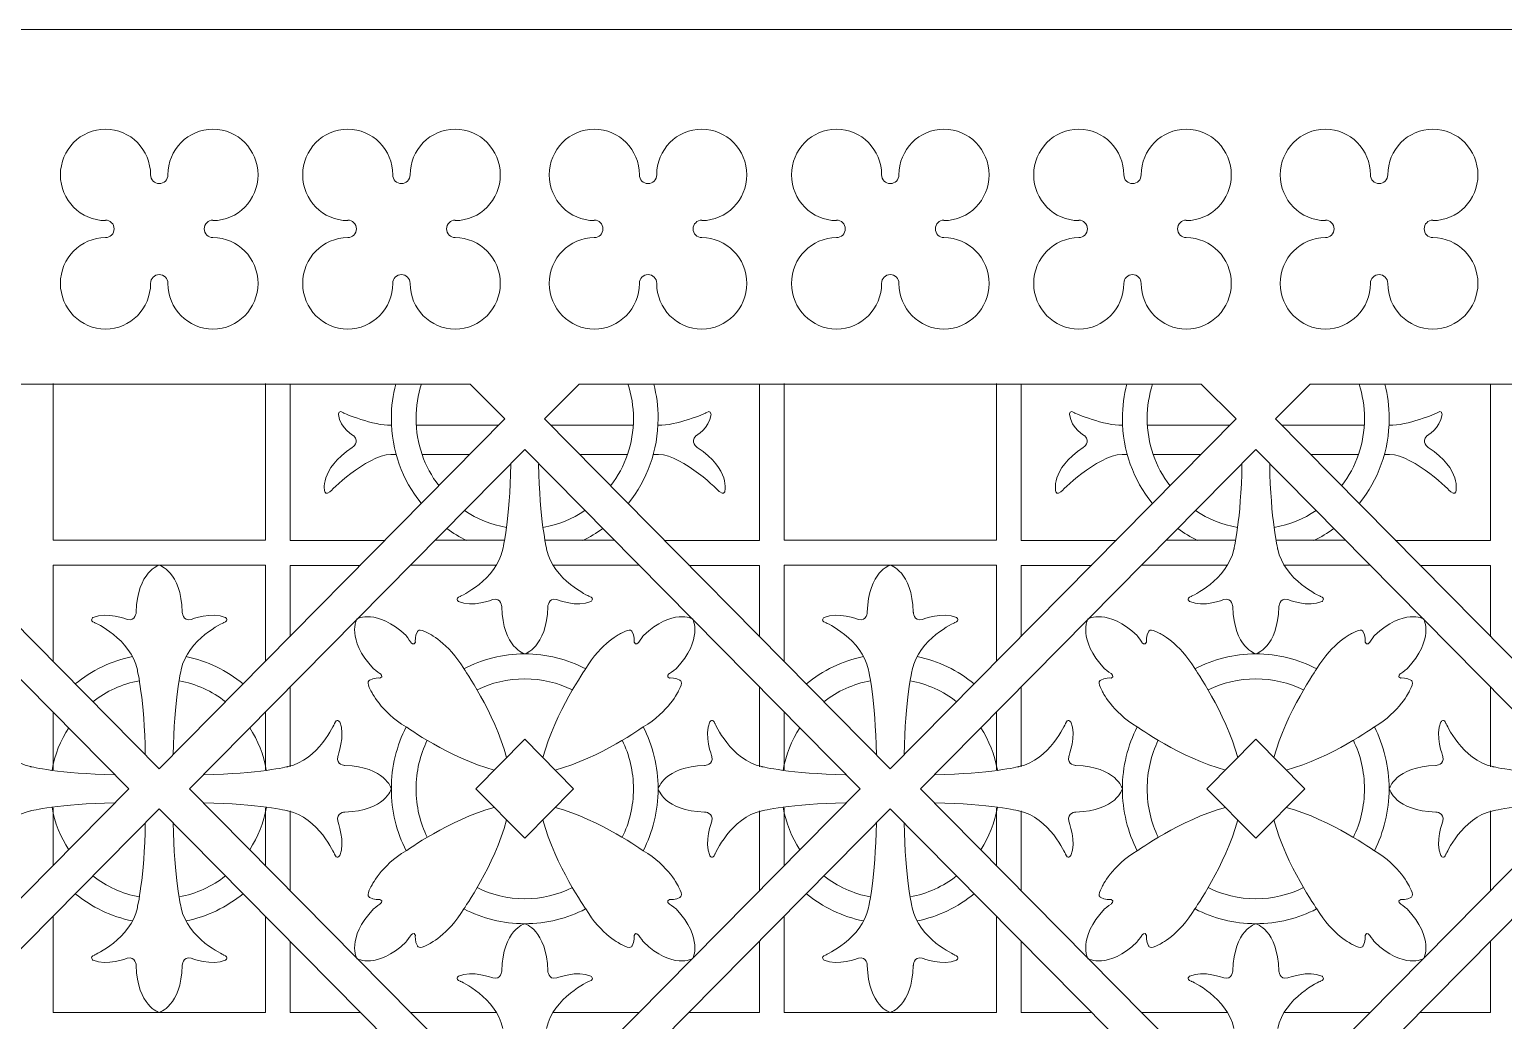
# Model space of a CAD drawing. Header units: millimetres. Extents: x 0 to 23312, y -3206 to 11448.
# Drawn here: x 11940 to 12237.1, y 5529.4 to 5729.1 of the extents above; entities that cross this region are included whole.
import ezdxf

# ---------------------------------------------------------------- set-up
doc = ezdxf.new("R2010")
doc.units = ezdxf.units.MM
doc.header["$LTSCALE"] = 10
doc.layers.add('40 - Detail Outline', color=142, linetype='Continuous')

# ---------------------------------------------------------------- blocks, each defined once
blk = doc.blocks.new('A$C25525EC8')
at = {"color": 251, "lineweight": 9}
for p, q in [((380.85, 203.11), (394.83, 203.11)), ((416.91, 203.11), (402.94, 203.11)), ((528.18, 203.11), (542.16, 203.11)), ((564.25, 203.11), (550.27, 203.11)), ((303.82, 178.67), (303.82, 198.07)), ((303.82, 198.07), (325.22, 198.07)), ((346.62, 198.07), (325.22, 198.07)), ((346.62, 178.67), (346.62, 198.07)), ((351.6, 183.62), (351.6, 197.99)), ((351.6, 197.99), (365.8, 197.99)), ((375.85, 198.05), (393.15, 198.05)), ((421.92, 198.05), (404.62, 198.05)), ((446.17, 197.99), (431.97, 197.99)), ((446.17, 183.62), (446.17, 197.99)), ((451.15, 178.67), (451.15, 198.07)), ((451.15, 198.07), (472.55, 198.07)), ((493.95, 198.07), (472.55, 198.07)), ((493.95, 178.67), (493.95, 198.07)), ((498.93, 183.62), (498.93, 197.99)), ((498.93, 197.99), (513.14, 197.99)), ((523.18, 198.05), (540.48, 198.05)), ((569.25, 198.05), (551.95, 198.05)), ((593.5, 197.99), (579.3, 197.99)), ((593.5, 183.62), (593.5, 197.99)), ((351.6, 157.41), (351.6, 173.47)), ((446.17, 157.41), (446.17, 173.47)), ((498.93, 157.41), (498.93, 173.47)), ((593.5, 157.41), (593.5, 173.47)), ((303.82, 156.78), (303.82, 168.43)), ((346.62, 156.78), (346.62, 168.43)), ((451.15, 156.78), (451.15, 168.43)), ((493.95, 156.78), (493.95, 168.43)), ((389.03, 152.98), (398.88, 162.96)), ((408.74, 152.98), (398.88, 162.96)), ((536.36, 152.98), (546.21, 162.96)), ((556.07, 152.98), (546.21, 162.96)), ((325.22, 157.01), (325.22, 157.01)), ((325.22, 157.01), (325.22, 157.01)), ((472.55, 157.01), (472.55, 157.01)), ((472.55, 157.01), (472.55, 157.01)), ((398.88, 143.02), (389.03, 152.98)), ((398.88, 143.02), (408.74, 152.98)), ((546.21, 143.02), (536.36, 152.98)), ((546.21, 143.02), (556.07, 152.98)), ((303.82, 137.5), (303.82, 149.15)), ((325.22, 148.96), (325.22, 148.96)), ((325.22, 148.96), (325.22, 148.96)), ((346.62, 137.5), (346.62, 149.15)), ((451.15, 137.5), (451.15, 149.15)), ((472.55, 148.96), (472.55, 148.96)), ((472.55, 148.96), (472.55, 148.96)), ((493.95, 137.5), (493.95, 149.15)), ((351.6, 132.46), (351.6, 148.52)), ((446.17, 132.46), (446.17, 148.52)), ((498.93, 132.46), (498.93, 148.52)), ((593.5, 132.46), (593.5, 148.52)), ((303.82, 127.31), (303.82, 107.91)), ((346.62, 127.31), (346.62, 107.91)), ((451.15, 127.31), (451.15, 107.91)), ((493.95, 127.31), (493.95, 107.91)), ((351.6, 122.27), (351.6, 107.91)), ((446.17, 122.27), (446.17, 107.91)), ((498.93, 122.27), (498.93, 107.91)), ((593.5, 122.27), (593.5, 107.91)), ((303.82, 107.91), (325.22, 107.91)), ((346.62, 107.91), (325.22, 107.91)), ((351.6, 107.91), (365.8, 107.91)), ((375.85, 107.93), (393.15, 107.93)), ((421.92, 107.93), (404.62, 107.93)), ((446.17, 107.91), (431.97, 107.91)), ((451.15, 107.91), (472.55, 107.91)), ((493.95, 107.91), (472.55, 107.91)), ((498.93, 107.91), (513.14, 107.91)), ((523.18, 107.93), (540.48, 107.93)), ((569.25, 107.93), (551.95, 107.93)), ((593.5, 107.91), (579.3, 107.91))]:
    blk.add_line(p, q, dxfattribs=at)
at = {"color": 7, "lineweight": 9}
blk.add_lwpolyline([(0, 0), (0, 306), (945, 306), (945, 0), (0, 0)], dxfattribs=at)
at = {"color": 251, "lineweight": 9}
for points in [[(255.54, 227.51), (262.55, 234.55), (325.22, 234.55)], [(303.82, 234.63), (303.82, 203.11), (325.22, 203.11)], [(346.62, 234.63), (346.62, 203.11), (325.22, 203.11)], [(394.9, 227.51), (387.9, 234.55), (325.22, 234.55)], [(370.78, 203.02), (351.6, 203.02), (351.6, 234.55)], [(402.87, 227.51), (409.87, 234.55), (472.55, 234.55)], [(426.99, 203.02), (446.17, 203.02), (446.17, 234.55)], [(451.15, 234.63), (451.15, 203.11), (472.55, 203.11)], [(493.95, 234.63), (493.95, 203.11), (472.55, 203.11)], [(542.23, 227.51), (535.23, 234.55), (472.55, 234.55)], [(518.11, 203.02), (498.93, 203.02), (498.93, 234.55)], [(550.19, 227.51), (557.2, 234.55), (619.88, 234.55)], [(574.32, 203.02), (593.5, 203.02), (593.5, 234.55)], [(325.22, 157.01), (255.54, 227.51)], [(325.22, 157.01), (394.9, 227.51)], [(377.03, 226.29), (393.56, 226.29)], [(472.55, 157.01), (402.87, 227.51)], [(420.74, 226.29), (404.21, 226.29)], [(472.55, 157.01), (542.23, 227.51)], [(524.36, 226.29), (540.89, 226.29)], [(619.88, 157.01), (550.19, 227.51)], [(568.08, 226.29), (551.54, 226.29)], [(251.55, 84.63), (319.13, 152.98), (251.55, 221.34)], [(398.88, 84.63), (331.31, 152.98), (398.88, 221.34)], [(378.18, 220.38), (387.7, 220.38)], [(398.88, 84.63), (466.46, 152.98), (398.88, 221.34)], [(419.59, 220.38), (410.06, 220.38)], [(546.21, 84.63), (478.64, 152.98), (546.21, 221.34)], [(525.52, 220.38), (535.03, 220.38)], [(546.21, 84.63), (613.79, 152.98), (546.21, 221.34)], [(566.92, 220.38), (557.4, 220.38)], [(255.54, 78.47), (325.22, 148.96)], [(394.9, 78.47), (325.22, 148.96)], [(402.87, 78.47), (472.55, 148.96)], [(542.23, 78.47), (472.55, 148.96)], [(550.19, 78.47), (619.88, 148.96)]]:
    blk.add_lwpolyline(points, dxfattribs=at)
for points, knots in [([(325.22, 274.93), (324.26, 274.93), (323.48, 275.72), (323.48, 276.7), (323.48, 281.78), (319.41, 285.91), (314.4, 285.91), (309.37, 285.91), (305.31, 281.78), (305.31, 276.7), (305.31, 271.62), (309.37, 267.49), (314.4, 267.49), (314.4, 267.49), (314.4, 267.58), (314.4, 267.58), (315.35, 267.58), (316.14, 266.79), (316.14, 265.82), (316.14, 264.84), (315.35, 264.05), (314.4, 264.05), (309.37, 264.05), (305.31, 259.93), (305.31, 254.83), (305.31, 249.75), (309.37, 245.63), (314.4, 245.63), (319.41, 245.63), (323.48, 249.75), (323.48, 254.83), (323.48, 255.81), (324.26, 256.6), (325.22, 256.6)], [0, 0, 0, 0, 1, 1, 1, 2, 2, 2, 3, 3, 3, 4, 4, 4, 5, 5, 5, 6, 6, 6, 7, 7, 7, 8, 8, 8, 9, 9, 9, 10, 10, 10, 11, 11, 11, 11]), ([(325.22, 274.93), (326.19, 274.93), (326.97, 275.72), (326.97, 276.7), (326.97, 281.78), (331.03, 285.91), (336.05, 285.91), (341.06, 285.91), (345.13, 281.78), (345.13, 276.7), (345.13, 271.62), (341.06, 267.49), (336.05, 267.49), (336.05, 267.49), (336.05, 267.58), (336.05, 267.58), (335.08, 267.58), (334.3, 266.79), (334.3, 265.82), (334.3, 264.84), (335.08, 264.05), (336.05, 264.05), (341.06, 264.05), (345.13, 259.93), (345.13, 254.83), (345.13, 249.75), (341.06, 245.63), (336.05, 245.63), (331.03, 245.63), (326.97, 249.75), (326.97, 254.83), (326.97, 255.81), (326.19, 256.6), (325.22, 256.6)], [0, 0, 0, 0, 1, 1, 1, 2, 2, 2, 3, 3, 3, 4, 4, 4, 5, 5, 5, 6, 6, 6, 7, 7, 7, 8, 8, 8, 9, 9, 9, 10, 10, 10, 11, 11, 11, 11]), ([(384.87, 264.05), (389.88, 264.05), (393.95, 259.93), (393.95, 254.83), (393.95, 249.75), (389.88, 245.63), (384.87, 245.63), (379.85, 245.63), (375.78, 249.75), (375.78, 254.83), (375.78, 255.81), (375, 256.6), (374.04, 256.6), (373.07, 256.6), (372.29, 255.81), (372.29, 254.83), (372.29, 249.75), (368.22, 245.63), (363.21, 245.63), (358.2, 245.63), (354.13, 249.75), (354.13, 254.83), (354.13, 259.93), (358.2, 264.05), (363.21, 264.05), (364.18, 264.05), (364.95, 264.84), (364.95, 265.82), (364.95, 266.79), (364.18, 267.58), (363.21, 267.58), (363.21, 267.58), (363.21, 267.49), (363.21, 267.49), (358.2, 267.49), (354.13, 271.62), (354.13, 276.7), (354.13, 281.78), (358.2, 285.91), (363.21, 285.91), (368.22, 285.91), (372.29, 281.78), (372.29, 276.7), (372.29, 275.72), (373.07, 274.93), (374.04, 274.93), (375, 274.93), (375.78, 275.72), (375.78, 276.7), (375.78, 281.78), (379.85, 285.91), (384.87, 285.91), (389.88, 285.91), (393.95, 281.78), (393.95, 276.7), (393.95, 271.62), (389.88, 267.49), (384.87, 267.49), (384.87, 267.49), (384.87, 267.58), (384.87, 267.58), (383.91, 267.58), (383.12, 266.79), (383.12, 265.82), (383.12, 264.84), (383.91, 264.05), (384.87, 264.05)], [0, 0, 0, 0, 1, 1, 1, 2, 2, 2, 3, 3, 3, 4, 4, 4, 5, 5, 5, 6, 6, 6, 7, 7, 7, 8, 8, 8, 9, 9, 9, 10, 10, 10, 11, 11, 11, 12, 12, 12, 13, 13, 13, 14, 14, 14, 15, 15, 15, 16, 16, 16, 17, 17, 17, 18, 18, 18, 19, 19, 19, 20, 20, 20, 21, 21, 21, 22, 22, 22, 22]), ([(412.9, 264.05), (407.89, 264.05), (403.82, 259.93), (403.82, 254.83), (403.82, 249.75), (407.89, 245.63), (412.9, 245.63), (417.92, 245.63), (421.99, 249.75), (421.99, 254.83), (421.99, 255.81), (422.77, 256.6), (423.74, 256.6), (424.7, 256.6), (425.48, 255.81), (425.48, 254.83), (425.48, 249.75), (429.54, 245.63), (434.56, 245.63), (439.57, 245.63), (443.64, 249.75), (443.64, 254.83), (443.64, 259.93), (439.57, 264.05), (434.56, 264.05), (433.6, 264.05), (432.82, 264.84), (432.82, 265.82), (432.82, 266.79), (433.6, 267.58), (434.56, 267.58), (434.56, 267.58), (434.56, 267.49), (434.56, 267.49), (439.57, 267.49), (443.64, 271.62), (443.64, 276.7), (443.64, 281.78), (439.57, 285.91), (434.56, 285.91), (429.54, 285.91), (425.48, 281.78), (425.48, 276.7), (425.48, 275.72), (424.7, 274.93), (423.74, 274.93), (422.77, 274.93), (421.99, 275.72), (421.99, 276.7), (421.99, 281.78), (417.92, 285.91), (412.9, 285.91), (407.89, 285.91), (403.82, 281.78), (403.82, 276.7), (403.82, 271.62), (407.89, 267.49), (412.9, 267.49), (412.9, 267.49), (412.9, 267.58), (412.9, 267.58), (413.87, 267.58), (414.65, 266.79), (414.65, 265.82), (414.65, 264.84), (413.87, 264.05), (412.9, 264.05)], [0, 0, 0, 0, 1, 1, 1, 2, 2, 2, 3, 3, 3, 4, 4, 4, 5, 5, 5, 6, 6, 6, 7, 7, 7, 8, 8, 8, 9, 9, 9, 10, 10, 10, 11, 11, 11, 12, 12, 12, 13, 13, 13, 14, 14, 14, 15, 15, 15, 16, 16, 16, 17, 17, 17, 18, 18, 18, 19, 19, 19, 20, 20, 20, 21, 21, 21, 22, 22, 22, 22]), ([(472.55, 274.93), (471.58, 274.93), (470.8, 275.72), (470.8, 276.7), (470.8, 281.78), (466.74, 285.91), (461.72, 285.91), (456.7, 285.91), (452.64, 281.78), (452.64, 276.7), (452.64, 271.62), (456.7, 267.49), (461.72, 267.49), (461.72, 267.49), (461.72, 267.58), (461.72, 267.58), (462.69, 267.58), (463.47, 266.79), (463.47, 265.82), (463.47, 264.84), (462.69, 264.05), (461.72, 264.05), (456.7, 264.05), (452.64, 259.93), (452.64, 254.83), (452.64, 249.75), (456.7, 245.63), (461.72, 245.63), (466.74, 245.63), (470.8, 249.75), (470.8, 254.83), (470.8, 255.81), (471.58, 256.6), (472.55, 256.6)], [0, 0, 0, 0, 1, 1, 1, 2, 2, 2, 3, 3, 3, 4, 4, 4, 5, 5, 5, 6, 6, 6, 7, 7, 7, 8, 8, 8, 9, 9, 9, 10, 10, 10, 11, 11, 11, 11]), ([(472.55, 274.93), (473.52, 274.93), (474.29, 275.72), (474.29, 276.7), (474.29, 281.78), (478.36, 285.91), (483.37, 285.91), (488.39, 285.91), (492.46, 281.78), (492.46, 276.7), (492.46, 271.62), (488.39, 267.49), (483.37, 267.49), (483.37, 267.49), (483.37, 267.58), (483.37, 267.58), (482.41, 267.58), (481.63, 266.79), (481.63, 265.82), (481.63, 264.84), (482.41, 264.05), (483.37, 264.05), (488.39, 264.05), (492.46, 259.93), (492.46, 254.83), (492.46, 249.75), (488.39, 245.63), (483.37, 245.63), (478.36, 245.63), (474.29, 249.75), (474.29, 254.83), (474.29, 255.81), (473.52, 256.6), (472.55, 256.6)], [0, 0, 0, 0, 1, 1, 1, 2, 2, 2, 3, 3, 3, 4, 4, 4, 5, 5, 5, 6, 6, 6, 7, 7, 7, 8, 8, 8, 9, 9, 9, 10, 10, 10, 11, 11, 11, 11]), ([(532.2, 264.05), (537.21, 264.05), (541.28, 259.93), (541.28, 254.83), (541.28, 249.75), (537.21, 245.63), (532.2, 245.63), (527.19, 245.63), (523.11, 249.75), (523.11, 254.83), (523.11, 255.81), (522.33, 256.6), (521.37, 256.6), (520.4, 256.6), (519.62, 255.81), (519.62, 254.83), (519.62, 249.75), (515.56, 245.63), (510.54, 245.63), (505.52, 245.63), (501.46, 249.75), (501.46, 254.83), (501.46, 259.93), (505.52, 264.05), (510.54, 264.05), (511.5, 264.05), (512.28, 264.84), (512.28, 265.82), (512.28, 266.79), (511.5, 267.58), (510.54, 267.58), (510.54, 267.58), (510.54, 267.49), (510.54, 267.49), (505.52, 267.49), (501.46, 271.62), (501.46, 276.7), (501.46, 281.78), (505.52, 285.91), (510.54, 285.91), (515.56, 285.91), (519.62, 281.78), (519.62, 276.7), (519.62, 275.72), (520.4, 274.93), (521.37, 274.93), (522.33, 274.93), (523.11, 275.72), (523.11, 276.7), (523.11, 281.78), (527.19, 285.91), (532.2, 285.91), (537.21, 285.91), (541.28, 281.78), (541.28, 276.7), (541.28, 271.62), (537.21, 267.49), (532.2, 267.49), (532.2, 267.49), (532.2, 267.58), (532.2, 267.58), (531.23, 267.58), (530.45, 266.79), (530.45, 265.82), (530.45, 264.84), (531.23, 264.05), (532.2, 264.05)], [0, 0, 0, 0, 1, 1, 1, 2, 2, 2, 3, 3, 3, 4, 4, 4, 5, 5, 5, 6, 6, 6, 7, 7, 7, 8, 8, 8, 9, 9, 9, 10, 10, 10, 11, 11, 11, 12, 12, 12, 13, 13, 13, 14, 14, 14, 15, 15, 15, 16, 16, 16, 17, 17, 17, 18, 18, 18, 19, 19, 19, 20, 20, 20, 21, 21, 21, 22, 22, 22, 22]), ([(560.24, 264.05), (555.21, 264.05), (551.15, 259.93), (551.15, 254.83), (551.15, 249.75), (555.21, 245.63), (560.24, 245.63), (565.25, 245.63), (569.32, 249.75), (569.32, 254.83), (569.32, 255.81), (570.1, 256.6), (571.06, 256.6), (572.03, 256.6), (572.81, 255.81), (572.81, 254.83), (572.81, 249.75), (576.87, 245.63), (581.89, 245.63), (586.9, 245.63), (590.97, 249.75), (590.97, 254.83), (590.97, 259.93), (586.9, 264.05), (581.89, 264.05), (580.92, 264.05), (580.14, 264.84), (580.14, 265.82), (580.14, 266.79), (580.92, 267.58), (581.89, 267.58), (581.89, 267.58), (581.89, 267.49), (581.89, 267.49), (586.9, 267.49), (590.97, 271.62), (590.97, 276.7), (590.97, 281.78), (586.9, 285.91), (581.89, 285.91), (576.87, 285.91), (572.81, 281.78), (572.81, 276.7), (572.81, 275.72), (572.03, 274.93), (571.06, 274.93), (570.1, 274.93), (569.32, 275.72), (569.32, 276.7), (569.32, 281.78), (565.25, 285.91), (560.24, 285.91), (555.21, 285.91), (551.15, 281.78), (551.15, 276.7), (551.15, 271.62), (555.21, 267.49), (560.24, 267.49), (560.24, 267.49), (560.24, 267.58), (560.24, 267.58), (561.2, 267.58), (561.98, 266.79), (561.98, 265.82), (561.98, 264.84), (561.2, 264.05), (560.24, 264.05)], [0, 0, 0, 0, 1, 1, 1, 2, 2, 2, 3, 3, 3, 4, 4, 4, 5, 5, 5, 6, 6, 6, 7, 7, 7, 8, 8, 8, 9, 9, 9, 10, 10, 10, 11, 11, 11, 12, 12, 12, 13, 13, 13, 14, 14, 14, 15, 15, 15, 16, 16, 16, 17, 17, 17, 18, 18, 18, 19, 19, 19, 20, 20, 20, 21, 21, 21, 22, 22, 22, 22]), ([(372.89, 234.55), (372.32, 232.34), (372, 230.01), (372, 227.62), (372, 221.14), (374.25, 215.19), (377.99, 210.52)], [0, 0, 0, 0, 1, 1, 1, 2, 2, 2, 2]), ([(378.09, 234.59), (377.38, 232.4), (376.98, 230.06), (376.98, 227.62), (376.98, 227.62), (376.98, 227.62), (376.98, 227.62), (376.98, 222.53), (378.69, 217.85), (381.54, 214.1)], [0, 0, 0, 0, 1, 1, 1, 2, 2, 2, 3, 3, 3, 3]), ([(419.68, 234.59), (420.4, 232.4), (420.79, 230.06), (420.79, 227.62), (420.79, 227.62), (420.79, 227.62), (420.79, 227.62), (420.79, 222.53), (419.09, 217.85), (416.23, 214.1)], [0, 0, 0, 0, 1, 1, 1, 2, 2, 2, 3, 3, 3, 3]), ([(424.88, 234.55), (425.46, 232.34), (425.76, 230.01), (425.76, 227.62), (425.76, 221.14), (423.52, 215.19), (419.78, 210.52)], [0, 0, 0, 0, 1, 1, 1, 2, 2, 2, 2]), ([(520.21, 234.55), (519.65, 232.34), (519.33, 230.01), (519.33, 227.62), (519.33, 221.14), (521.58, 215.19), (525.32, 210.52)], [0, 0, 0, 0, 1, 1, 1, 2, 2, 2, 2]), ([(525.42, 234.59), (524.7, 232.4), (524.32, 230.06), (524.32, 227.62), (524.32, 227.62), (524.32, 227.62), (524.32, 227.62), (524.32, 222.53), (526.01, 217.85), (528.87, 214.1)], [0, 0, 0, 0, 1, 1, 1, 2, 2, 2, 3, 3, 3, 3]), ([(567.01, 234.59), (567.73, 232.4), (568.11, 230.06), (568.11, 227.62), (568.11, 227.62), (568.11, 227.62), (568.11, 227.62), (568.11, 222.53), (566.42, 217.85), (563.56, 214.1)], [0, 0, 0, 0, 1, 1, 1, 2, 2, 2, 3, 3, 3, 3]), ([(572.21, 234.55), (572.79, 232.34), (573.09, 230.01), (573.09, 227.62), (573.09, 221.14), (570.85, 215.19), (567.11, 210.52)], [0, 0, 0, 0, 1, 1, 1, 2, 2, 2, 2]), ([(371.92, 226.29), (368.53, 226.05), (362.37, 228.72), (362.37, 228.72), (361.42, 229.5), (361.34, 228.42), (361.34, 228.42), (361.7, 225.48), (364.42, 224.11), (364.42, 224.11), (365.67, 222.83), (364.13, 221.79), (364.13, 221.79), (357.31, 217.28), (358.58, 212.83), (358.58, 212.83), (358.58, 212.83), (358.85, 212.2), (359.59, 212.81), (359.59, 212.81), (366.81, 220.17), (371.92, 220.38), (371.92, 220.38), (372.98, 220.38), (372.98, 220.38)], [0, 0, 0, 0, 1, 1, 1, 2, 2, 2, 3, 3, 3, 4, 4, 4, 5, 5, 5, 6, 6, 6, 7, 7, 7, 8, 8, 8, 8]), ([(425.85, 226.29), (429.24, 226.05), (435.4, 228.72), (435.4, 228.72), (436.34, 229.5), (436.43, 228.42), (436.43, 228.42), (436.07, 225.48), (433.35, 224.11), (433.35, 224.11), (432.1, 222.83), (433.65, 221.79), (433.65, 221.79), (440.47, 217.28), (439.19, 212.83), (439.19, 212.83), (439.19, 212.83), (438.92, 212.2), (438.18, 212.81), (438.18, 212.81), (430.96, 220.17), (425.85, 220.38), (425.85, 220.38), (424.79, 220.38), (424.79, 220.38)], [0, 0, 0, 0, 1, 1, 1, 2, 2, 2, 3, 3, 3, 4, 4, 4, 5, 5, 5, 6, 6, 6, 7, 7, 7, 8, 8, 8, 8]), ([(519.25, 226.29), (515.87, 226.05), (509.7, 228.72), (509.7, 228.72), (508.75, 229.5), (508.67, 228.42), (508.67, 228.42), (509.03, 225.48), (511.75, 224.11), (511.75, 224.11), (513.01, 222.83), (511.45, 221.79), (511.45, 221.79), (504.63, 217.28), (505.91, 212.83), (505.91, 212.83), (505.91, 212.83), (506.18, 212.2), (506.91, 212.81), (506.91, 212.81), (514.14, 220.17), (519.25, 220.38), (519.25, 220.38), (520.31, 220.38), (520.31, 220.38)], [0, 0, 0, 0, 1, 1, 1, 2, 2, 2, 3, 3, 3, 4, 4, 4, 5, 5, 5, 6, 6, 6, 7, 7, 7, 8, 8, 8, 8]), ([(573.18, 226.29), (576.56, 226.05), (582.73, 228.72), (582.73, 228.72), (583.68, 229.5), (583.76, 228.42), (583.76, 228.42), (583.4, 225.48), (580.68, 224.11), (580.68, 224.11), (579.42, 222.83), (580.97, 221.79), (580.97, 221.79), (587.8, 217.28), (586.52, 212.83), (586.52, 212.83), (586.52, 212.83), (586.25, 212.2), (585.51, 212.81), (585.51, 212.81), (578.29, 220.17), (573.18, 220.38), (573.18, 220.38), (572.12, 220.38), (572.12, 220.38)], [0, 0, 0, 0, 1, 1, 1, 2, 2, 2, 3, 3, 3, 4, 4, 4, 5, 5, 5, 6, 6, 6, 7, 7, 7, 8, 8, 8, 8]), ([(398.88, 180.18), (398.88, 180.18), (394.47, 181.4), (394.24, 189.65), (394.24, 189.65), (394.19, 191.53), (392.45, 191.11), (392.45, 191.11), (388.23, 189.47), (385.56, 190.7), (385.56, 190.7), (384.7, 191.34), (385.86, 191.76), (385.86, 191.76), (393.2, 195.04), (394.47, 201.3), (394.47, 201.3), (395.9, 207.17), (396.09, 218.39)], [0, 0, 0, 0, 1, 1, 1, 2, 2, 2, 3, 3, 3, 4, 4, 4, 5, 5, 5, 6, 6, 6, 6]), ([(398.88, 180.18), (398.88, 180.18), (403.3, 181.4), (403.53, 189.65), (403.53, 189.65), (403.58, 191.53), (405.32, 191.11), (405.32, 191.11), (409.55, 189.47), (412.2, 190.7), (412.2, 190.7), (413.07, 191.34), (411.91, 191.76), (411.91, 191.76), (404.57, 195.04), (403.3, 201.3), (403.3, 201.3), (401.87, 207.17), (401.68, 218.39)], [0, 0, 0, 0, 1, 1, 1, 2, 2, 2, 3, 3, 3, 4, 4, 4, 5, 5, 5, 6, 6, 6, 6]), ([(546.21, 180.18), (546.21, 180.18), (541.81, 181.4), (541.57, 189.65), (541.57, 189.65), (541.52, 191.53), (539.78, 191.11), (539.78, 191.11), (535.56, 189.47), (532.9, 190.7), (532.9, 190.7), (532.03, 191.34), (533.18, 191.76), (533.18, 191.76), (540.53, 195.04), (541.81, 201.3), (541.81, 201.3), (543.24, 207.17), (543.42, 218.39)], [0, 0, 0, 0, 1, 1, 1, 2, 2, 2, 3, 3, 3, 4, 4, 4, 5, 5, 5, 6, 6, 6, 6]), ([(546.21, 180.18), (546.21, 180.18), (550.63, 181.4), (550.86, 189.65), (550.86, 189.65), (550.91, 191.53), (552.65, 191.11), (552.65, 191.11), (556.88, 189.47), (559.53, 190.7), (559.53, 190.7), (560.4, 191.34), (559.24, 191.76), (559.24, 191.76), (551.89, 195.04), (550.63, 201.3), (550.63, 201.3), (549.2, 207.17), (549.01, 218.39)], [0, 0, 0, 0, 1, 1, 1, 2, 2, 2, 3, 3, 3, 4, 4, 4, 5, 5, 5, 6, 6, 6, 6]), ([(322.42, 159.84), (322.24, 171.07), (320.81, 176.93), (320.81, 176.93), (319.54, 183.2), (312.19, 186.48), (312.19, 186.48), (311.03, 186.88), (311.9, 187.53), (311.9, 187.53), (314.56, 188.76), (318.78, 187.12), (318.78, 187.12), (320.52, 186.71), (320.58, 188.58), (320.58, 188.58), (320.81, 196.83), (325.22, 198.06), (325.22, 198.06)], [0, 0, 0, 0, 1, 1, 1, 2, 2, 2, 3, 3, 3, 4, 4, 4, 5, 5, 5, 6, 6, 6, 6]), ([(328.02, 159.84), (328.2, 171.07), (329.63, 176.93), (329.63, 176.93), (330.9, 183.2), (338.25, 186.48), (338.25, 186.48), (339.4, 186.88), (338.54, 187.53), (338.54, 187.53), (335.88, 188.76), (331.65, 187.12), (331.65, 187.12), (329.92, 186.71), (329.86, 188.58), (329.86, 188.58), (329.63, 196.83), (325.22, 198.06), (325.22, 198.06)], [0, 0, 0, 0, 1, 1, 1, 2, 2, 2, 3, 3, 3, 4, 4, 4, 5, 5, 5, 6, 6, 6, 6]), ([(469.75, 159.84), (469.57, 171.07), (468.14, 176.93), (468.14, 176.93), (466.86, 183.2), (459.52, 186.48), (459.52, 186.48), (458.36, 186.88), (459.23, 187.53), (459.23, 187.53), (461.89, 188.76), (466.12, 187.12), (466.12, 187.12), (467.85, 186.71), (467.91, 188.58), (467.91, 188.58), (468.14, 196.83), (472.55, 198.06), (472.55, 198.06)], [0, 0, 0, 0, 1, 1, 1, 2, 2, 2, 3, 3, 3, 4, 4, 4, 5, 5, 5, 6, 6, 6, 6]), ([(475.35, 159.84), (475.54, 171.07), (476.96, 176.93), (476.96, 176.93), (478.23, 183.2), (485.57, 186.48), (485.57, 186.48), (486.74, 186.88), (485.87, 187.53), (485.87, 187.53), (483.21, 188.76), (478.98, 187.12), (478.98, 187.12), (477.25, 186.71), (477.19, 188.58), (477.19, 188.58), (476.96, 196.83), (472.55, 198.06), (472.55, 198.06)], [0, 0, 0, 0, 1, 1, 1, 2, 2, 2, 3, 3, 3, 4, 4, 4, 5, 5, 5, 6, 6, 6, 6]), ([(374.99, 140.51), (373.08, 144.24), (372, 148.49), (372, 152.98), (372, 157.48), (373.08, 161.73), (375, 165.46)], [0, 0, 0, 0, 1, 1, 1, 2, 2, 2, 2]), ([(422.77, 140.51), (424.68, 144.24), (425.76, 148.49), (425.76, 152.98), (425.76, 157.48), (424.68, 161.73), (422.77, 165.46)], [0, 0, 0, 0, 1, 1, 1, 2, 2, 2, 2]), ([(522.33, 140.51), (520.42, 144.24), (519.33, 148.49), (519.33, 152.98), (519.33, 157.48), (520.42, 161.73), (522.33, 165.46)], [0, 0, 0, 0, 1, 1, 1, 2, 2, 2, 2]), ([(570.11, 140.51), (572.01, 144.24), (573.09, 148.49), (573.09, 152.98), (573.09, 157.48), (572.01, 161.73), (570.1, 165.46)], [0, 0, 0, 0, 1, 1, 1, 2, 2, 2, 2]), ([(379.23, 143.21), (377.8, 146.16), (376.98, 149.48), (376.98, 152.98), (376.98, 156.49), (377.8, 159.81), (379.23, 162.76)], [0, 0, 0, 0, 1, 1, 1, 2, 2, 2, 2]), ([(418.54, 143.21), (419.98, 146.16), (420.79, 149.48), (420.79, 152.98), (420.79, 156.49), (419.98, 159.81), (418.54, 162.76)], [0, 0, 0, 0, 1, 1, 1, 2, 2, 2, 2]), ([(526.56, 143.21), (525.12, 146.16), (524.32, 149.48), (524.32, 152.98), (524.32, 156.49), (525.12, 159.81), (526.56, 162.76)], [0, 0, 0, 0, 1, 1, 1, 2, 2, 2, 2]), ([(565.87, 143.21), (567.31, 146.16), (568.11, 149.48), (568.11, 152.98), (568.11, 156.49), (567.31, 159.81), (565.87, 162.76)], [0, 0, 0, 0, 1, 1, 1, 2, 2, 2, 2]), ([(322.42, 146.12), (322.24, 134.9), (320.81, 129.03), (320.81, 129.03), (319.54, 122.76), (312.19, 119.49), (312.19, 119.49), (311.03, 119.08), (311.9, 118.44), (311.9, 118.44), (314.56, 117.21), (318.78, 118.85), (318.78, 118.85), (320.52, 119.26), (320.58, 117.38), (320.58, 117.38), (320.81, 109.14), (325.22, 107.91), (325.22, 107.91)], [0, 0, 0, 0, 1, 1, 1, 2, 2, 2, 3, 3, 3, 4, 4, 4, 5, 5, 5, 6, 6, 6, 6]), ([(328.02, 146.12), (328.2, 134.9), (329.63, 129.03), (329.63, 129.03), (330.9, 122.76), (338.25, 119.49), (338.25, 119.49), (339.4, 119.08), (338.54, 118.44), (338.54, 118.44), (335.88, 117.21), (331.65, 118.85), (331.65, 118.85), (329.92, 119.26), (329.86, 117.38), (329.86, 117.38), (329.63, 109.14), (325.22, 107.91), (325.22, 107.91)], [0, 0, 0, 0, 1, 1, 1, 2, 2, 2, 3, 3, 3, 4, 4, 4, 5, 5, 5, 6, 6, 6, 6]), ([(469.75, 146.12), (469.57, 134.9), (468.14, 129.03), (468.14, 129.03), (466.86, 122.76), (459.52, 119.49), (459.52, 119.49), (458.36, 119.08), (459.23, 118.44), (459.23, 118.44), (461.89, 117.21), (466.12, 118.85), (466.12, 118.85), (467.85, 119.26), (467.91, 117.38), (467.91, 117.38), (468.14, 109.14), (472.55, 107.91), (472.55, 107.91)], [0, 0, 0, 0, 1, 1, 1, 2, 2, 2, 3, 3, 3, 4, 4, 4, 5, 5, 5, 6, 6, 6, 6]), ([(475.35, 146.12), (475.54, 134.9), (476.96, 129.03), (476.96, 129.03), (478.23, 122.76), (485.57, 119.49), (485.57, 119.49), (486.74, 119.08), (485.87, 118.44), (485.87, 118.44), (483.21, 117.21), (478.98, 118.85), (478.98, 118.85), (477.25, 119.26), (477.19, 117.38), (477.19, 117.38), (476.96, 109.14), (472.55, 107.91), (472.55, 107.91)], [0, 0, 0, 0, 1, 1, 1, 2, 2, 2, 3, 3, 3, 4, 4, 4, 5, 5, 5, 6, 6, 6, 6])]:
    blk.add_open_spline(points, degree=3, knots=knots, dxfattribs=at)
for points in [[(386.74, 209.06), (389.26, 207.37), (392.12, 206.18), (395.22, 205.66)], [(411.02, 209.06), (408.52, 207.37), (405.65, 206.18), (402.56, 205.66)], [(534.07, 209.06), (536.58, 207.37), (539.45, 206.18), (542.55, 205.66)], [(558.36, 209.06), (555.84, 207.37), (552.98, 206.18), (549.89, 205.66)], [(383.17, 205.44), (384.43, 204.53), (385.76, 203.72), (387.15, 203.03)], [(414.6, 205.44), (413.34, 204.53), (412.01, 203.72), (410.61, 203.03)], [(530.5, 205.44), (531.75, 204.53), (533.09, 203.72), (534.49, 203.03)], [(561.93, 205.44), (560.68, 204.53), (559.34, 203.72), (557.93, 203.03)], [(365.06, 187.21), (365.06, 187.21), (362.79, 183.19), (368.4, 177.18)], [(365.06, 187.21), (365.06, 187.21), (369.03, 189.5), (374.97, 183.85)], [(432.71, 187.21), (432.71, 187.21), (428.74, 189.5), (422.8, 183.85)], [(432.71, 187.21), (432.71, 187.21), (434.98, 183.19), (429.37, 177.18)], [(512.39, 187.21), (512.39, 187.21), (510.13, 183.19), (515.73, 177.18)], [(512.39, 187.21), (512.39, 187.21), (516.36, 189.5), (522.3, 183.85)], [(580.04, 187.21), (580.04, 187.21), (576.07, 189.5), (570.13, 183.85)], [(580.04, 187.21), (580.04, 187.21), (582.3, 183.19), (576.7, 177.18)], [(376.84, 182.54), (376.84, 182.54), (376.72, 183.91), (377.25, 184.6)], [(377.25, 184.6), (377.25, 184.6), (377.4, 185.53), (379.39, 184.37)], [(379.39, 184.37), (379.39, 184.37), (383.58, 182.39), (386.58, 177.2)], [(418.38, 184.37), (418.38, 184.37), (414.19, 182.39), (411.2, 177.2)], [(420.52, 184.6), (420.52, 184.6), (420.37, 185.53), (418.38, 184.37)], [(420.94, 182.54), (420.94, 182.54), (421.04, 183.91), (420.52, 184.6)], [(524.16, 182.54), (524.16, 182.54), (524.05, 183.91), (524.59, 184.6)], [(524.59, 184.6), (524.59, 184.6), (524.73, 185.53), (526.72, 184.37)], [(526.72, 184.37), (526.72, 184.37), (530.91, 182.39), (533.9, 177.2)], [(565.71, 184.37), (565.71, 184.37), (561.52, 182.39), (558.53, 177.2)], [(567.85, 184.6), (567.85, 184.6), (567.7, 185.53), (565.71, 184.37)], [(568.27, 182.54), (568.27, 182.54), (568.38, 183.91), (567.85, 184.6)], [(374.97, 183.85), (374.97, 183.85), (375.59, 183.04), (375.9, 182.53)], [(375.9, 182.53), (375.9, 182.53), (376.58, 181.66), (376.84, 182.54)], [(421.87, 182.53), (421.87, 182.53), (421.18, 181.66), (420.94, 182.54)], [(422.8, 183.85), (422.8, 183.85), (422.18, 183.04), (421.87, 182.53)], [(522.3, 183.85), (522.3, 183.85), (522.92, 183.04), (523.23, 182.53)], [(523.23, 182.53), (523.23, 182.53), (523.91, 181.66), (524.16, 182.54)], [(569.2, 182.53), (569.2, 182.53), (568.51, 181.66), (568.27, 182.54)], [(570.13, 183.85), (570.13, 183.85), (569.52, 183.04), (569.2, 182.53)], [(319.84, 179.63), (315.53, 178.74), (311.6, 176.82), (308.31, 174.12)], [(330.61, 179.63), (334.91, 178.74), (338.84, 176.82), (342.14, 174.12)], [(386.6, 177.17), (390.29, 179.09), (394.46, 180.18), (398.88, 180.18)], [(411.17, 177.17), (407.49, 179.09), (403.31, 180.18), (398.88, 180.18)], [(467.17, 179.63), (462.86, 178.74), (458.93, 176.82), (455.64, 174.12)], [(477.94, 179.63), (482.24, 178.74), (486.17, 176.82), (489.46, 174.12)], [(533.93, 177.17), (537.61, 179.09), (541.79, 180.18), (546.21, 180.18)], [(558.5, 177.17), (554.82, 179.09), (550.64, 180.18), (546.21, 180.18)], [(369.7, 175.31), (369.7, 175.31), (368.35, 175.42), (367.66, 174.87)], [(368.4, 177.18), (368.4, 177.18), (369.2, 176.56), (369.7, 176.24)], [(369.7, 176.24), (369.7, 176.24), (370.56, 175.56), (369.7, 175.31)], [(386.58, 177.2), (386.58, 177.2), (392.77, 168.4), (395.24, 159.27)], [(411.2, 177.2), (411.2, 177.2), (405, 168.4), (402.53, 159.27)], [(428.07, 176.24), (428.07, 176.24), (427.2, 175.56), (428.07, 175.31)], [(429.37, 177.18), (429.37, 177.18), (428.56, 176.56), (428.07, 176.24)], [(428.07, 175.31), (428.07, 175.31), (429.42, 175.42), (430.11, 174.87)], [(517.03, 175.31), (517.03, 175.31), (515.68, 175.42), (514.99, 174.87)], [(515.73, 177.18), (515.73, 177.18), (516.53, 176.56), (517.03, 176.24)], [(517.03, 176.24), (517.03, 176.24), (517.89, 175.56), (517.03, 175.31)], [(533.9, 177.2), (533.9, 177.2), (540.1, 168.4), (542.57, 159.27)], [(558.53, 177.2), (558.53, 177.2), (552.33, 168.4), (549.87, 159.27)], [(575.41, 176.24), (575.41, 176.24), (574.53, 175.56), (575.41, 175.31)], [(576.7, 177.18), (576.7, 177.18), (575.89, 176.56), (575.41, 176.24)], [(575.41, 175.31), (575.41, 175.31), (576.75, 175.42), (577.44, 174.87)], [(321.23, 174.77), (317.74, 174.12), (314.55, 172.64), (311.86, 170.53)], [(329.21, 174.77), (332.69, 174.12), (335.89, 172.64), (338.58, 170.53)], [(367.66, 174.87), (367.66, 174.87), (366.75, 174.72), (367.89, 172.71)], [(367.89, 172.71), (367.89, 172.71), (369.87, 168.47), (375, 165.46)], [(389.28, 172.9), (392.17, 174.34), (395.44, 175.14), (398.88, 175.14)], [(408.48, 172.9), (405.59, 174.34), (402.33, 175.14), (398.88, 175.14)], [(429.88, 172.71), (429.88, 172.71), (427.9, 168.47), (422.77, 165.46)], [(430.11, 174.87), (430.11, 174.87), (431.02, 174.72), (429.88, 172.71)], [(468.56, 174.77), (465.07, 174.12), (461.88, 172.64), (459.18, 170.53)], [(476.54, 174.77), (480.03, 174.12), (483.22, 172.64), (485.91, 170.53)], [(514.99, 174.87), (514.99, 174.87), (514.08, 174.72), (515.22, 172.71)], [(515.22, 172.71), (515.22, 172.71), (517.2, 168.47), (522.33, 165.46)], [(536.6, 172.9), (539.51, 174.34), (542.78, 175.14), (546.21, 175.14)], [(555.82, 172.9), (552.92, 174.34), (549.66, 175.14), (546.21, 175.14)], [(577.2, 172.71), (577.2, 172.71), (575.23, 168.47), (570.1, 165.46)], [(577.44, 174.87), (577.44, 174.87), (578.35, 174.72), (577.2, 172.71)], [(360.56, 166.16), (360.96, 167.33), (361.6, 166.46), (361.6, 166.46)], [(361.6, 166.46), (362.81, 163.77), (361.2, 159.5), (361.2, 159.5)], [(436.18, 166.46), (434.95, 163.77), (436.59, 159.5), (436.59, 159.5)], [(437.21, 166.16), (436.8, 167.33), (436.18, 166.46), (436.18, 166.46)], [(507.89, 166.16), (508.29, 167.33), (508.92, 166.46), (508.92, 166.46)], [(508.92, 166.46), (510.14, 163.77), (508.52, 159.5), (508.52, 159.5)], [(583.51, 166.46), (582.28, 163.77), (583.91, 159.5), (583.91, 159.5)], [(584.54, 166.16), (584.14, 167.33), (583.51, 166.46), (583.51, 166.46)], [(299.31, 157.45), (293.12, 158.73), (289.88, 166.16), (289.88, 166.16)], [(303.63, 156.74), (304.16, 159.85), (305.33, 162.74), (306.99, 165.27)], [(346.8, 156.74), (346.28, 159.85), (345.11, 162.74), (343.45, 165.27)], [(351.13, 157.45), (357.32, 158.73), (360.56, 166.16), (360.56, 166.16)], [(375, 165.46), (375, 165.46), (383.72, 159.21), (392.75, 156.75)], [(422.77, 165.46), (422.77, 165.46), (414.05, 159.21), (405.02, 156.75)], [(446.65, 157.45), (440.46, 158.73), (437.21, 166.16), (437.21, 166.16)], [(450.96, 156.74), (451.48, 159.85), (452.65, 162.74), (454.32, 165.27)], [(494.13, 156.74), (493.61, 159.85), (492.44, 162.74), (490.78, 165.27)], [(498.46, 157.45), (504.64, 158.73), (507.89, 166.16), (507.89, 166.16)], [(522.33, 165.46), (522.33, 165.46), (531.05, 159.21), (540.08, 156.75)], [(570.1, 165.46), (570.1, 165.46), (561.38, 159.21), (552.35, 156.75)], [(593.98, 157.45), (587.78, 158.73), (584.54, 166.16), (584.54, 166.16)], [(316.21, 155.82), (305.11, 156), (299.31, 157.45), (299.31, 157.45)], [(334.23, 155.82), (345.33, 156), (351.13, 157.45), (351.13, 157.45)], [(361.2, 159.5), (360.79, 157.74), (362.64, 157.68), (362.64, 157.68)], [(362.64, 157.68), (370.79, 157.45), (372, 152.98), (372, 152.98)], [(435.14, 157.68), (426.98, 157.45), (425.76, 152.98), (425.76, 152.98)], [(436.59, 159.5), (436.99, 157.74), (435.14, 157.68), (435.14, 157.68)], [(463.54, 155.82), (452.44, 156), (446.65, 157.45), (446.65, 157.45)], [(481.55, 155.82), (492.66, 156), (498.46, 157.45), (498.46, 157.45)], [(508.52, 159.5), (508.11, 157.74), (509.97, 157.68), (509.97, 157.68)], [(509.97, 157.68), (518.12, 157.45), (519.33, 152.98), (519.33, 152.98)], [(582.47, 157.68), (574.31, 157.45), (573.09, 152.98), (573.09, 152.98)], [(583.91, 159.5), (584.31, 157.74), (582.47, 157.68), (582.47, 157.68)], [(610.87, 155.82), (599.77, 156), (593.98, 157.45), (593.98, 157.45)], [(372, 152.98), (372, 152.98), (370.79, 148.52), (362.64, 148.29)], [(425.76, 152.98), (425.76, 152.98), (426.98, 148.52), (435.14, 148.29)], [(519.33, 152.98), (519.33, 152.98), (518.12, 148.52), (509.97, 148.29)], [(573.09, 152.98), (573.09, 152.98), (574.31, 148.52), (582.47, 148.29)], [(299.31, 148.52), (299.31, 148.52), (305.11, 149.96), (316.21, 150.15)], [(306.99, 140.71), (305.32, 143.24), (304.15, 146.14), (303.63, 149.27)], [(351.13, 148.52), (351.13, 148.52), (345.33, 149.96), (334.23, 150.15)], [(343.45, 140.71), (345.12, 143.24), (346.29, 146.14), (346.81, 149.27)], [(375, 140.51), (375, 140.51), (383.72, 146.76), (392.75, 149.23)], [(422.77, 140.51), (422.77, 140.51), (414.05, 146.76), (405.02, 149.23)], [(446.65, 148.52), (446.65, 148.52), (452.44, 149.96), (463.54, 150.15)], [(454.32, 140.71), (452.65, 143.24), (451.48, 146.14), (450.96, 149.27)], [(498.46, 148.52), (498.46, 148.52), (492.66, 149.96), (481.55, 150.15)], [(490.78, 140.71), (492.45, 143.24), (493.62, 146.14), (494.14, 149.27)], [(522.33, 140.51), (522.33, 140.51), (531.05, 146.76), (540.08, 149.23)], [(570.1, 140.51), (570.1, 140.51), (561.38, 146.76), (552.35, 149.23)], [(593.98, 148.52), (593.98, 148.52), (599.77, 149.96), (610.87, 150.15)], [(289.88, 139.8), (289.88, 139.8), (293.12, 147.24), (299.31, 148.52)], [(360.56, 139.8), (360.56, 139.8), (357.32, 147.24), (351.13, 148.52)], [(362.64, 148.29), (362.64, 148.29), (360.79, 148.23), (361.2, 146.47)], [(361.2, 146.47), (361.2, 146.47), (362.81, 142.2), (361.6, 139.52)], [(386.58, 128.77), (386.58, 128.77), (392.77, 137.57), (395.24, 146.7)], [(411.2, 128.77), (411.2, 128.77), (405, 137.57), (402.53, 146.7)], [(436.59, 146.47), (436.59, 146.47), (434.95, 142.2), (436.18, 139.52)], [(435.14, 148.29), (435.14, 148.29), (436.99, 148.23), (436.59, 146.47)], [(437.21, 139.8), (437.21, 139.8), (440.46, 147.24), (446.65, 148.52)], [(507.89, 139.8), (507.89, 139.8), (504.64, 147.24), (498.46, 148.52)], [(509.97, 148.29), (509.97, 148.29), (508.11, 148.23), (508.52, 146.47)], [(508.52, 146.47), (508.52, 146.47), (510.14, 142.2), (508.92, 139.52)], [(533.9, 128.77), (533.9, 128.77), (540.1, 137.57), (542.57, 146.7)], [(558.53, 128.77), (558.53, 128.77), (552.33, 137.57), (549.87, 146.7)], [(583.91, 146.47), (583.91, 146.47), (582.28, 142.2), (583.51, 139.52)], [(582.47, 148.29), (582.47, 148.29), (584.31, 148.23), (583.91, 146.47)], [(584.54, 139.8), (584.54, 139.8), (587.78, 147.24), (593.98, 148.52)], [(361.6, 139.52), (361.6, 139.52), (360.96, 138.64), (360.56, 139.8)], [(367.89, 133.25), (367.89, 133.25), (369.87, 137.5), (375, 140.51)], [(429.88, 133.25), (429.88, 133.25), (427.9, 137.5), (422.77, 140.51)], [(436.18, 139.52), (436.18, 139.52), (436.8, 138.64), (437.21, 139.8)], [(508.92, 139.52), (508.92, 139.52), (508.29, 138.64), (507.89, 139.8)], [(515.22, 133.25), (515.22, 133.25), (517.2, 137.5), (522.33, 140.51)], [(577.2, 133.25), (577.2, 133.25), (575.23, 137.5), (570.1, 140.51)], [(583.51, 139.52), (583.51, 139.52), (584.14, 138.64), (584.54, 139.8)], [(321.23, 131.2), (317.74, 131.84), (314.55, 133.33), (311.86, 135.43)], [(329.21, 131.2), (332.69, 131.84), (335.89, 133.33), (338.58, 135.43)], [(468.56, 131.2), (465.07, 131.84), (461.88, 133.33), (459.18, 135.43)], [(476.54, 131.2), (480.03, 131.84), (483.22, 133.33), (485.91, 135.43)], [(319.84, 126.35), (315.53, 127.23), (311.6, 129.16), (308.31, 131.85)], [(330.61, 126.35), (334.91, 127.23), (338.84, 129.16), (342.14, 131.85)], [(367.66, 131.1), (367.66, 131.1), (366.75, 131.25), (367.89, 133.25)], [(369.7, 130.67), (369.7, 130.67), (368.35, 130.55), (367.66, 131.1)], [(398.88, 130.83), (395.44, 130.83), (392.17, 131.64), (389.28, 133.08)], [(398.88, 130.83), (402.33, 130.83), (405.59, 131.64), (408.48, 133.08)], [(428.07, 130.67), (428.07, 130.67), (429.42, 130.55), (430.11, 131.1)], [(430.11, 131.1), (430.11, 131.1), (431.02, 131.25), (429.88, 133.25)], [(467.17, 126.35), (462.86, 127.23), (458.93, 129.16), (455.64, 131.85)], [(477.94, 126.35), (482.24, 127.23), (486.17, 129.16), (489.46, 131.85)], [(514.99, 131.1), (514.99, 131.1), (514.08, 131.25), (515.22, 133.25)], [(517.03, 130.67), (517.03, 130.67), (515.68, 130.55), (514.99, 131.1)], [(546.21, 130.83), (542.78, 130.83), (539.51, 131.64), (536.6, 133.08)], [(546.21, 130.83), (549.66, 130.83), (552.92, 131.64), (555.82, 133.08)], [(575.41, 130.67), (575.41, 130.67), (576.75, 130.55), (577.44, 131.1)], [(577.44, 131.1), (577.44, 131.1), (578.35, 131.25), (577.2, 133.25)], [(365.06, 118.76), (365.06, 118.76), (362.79, 122.78), (368.4, 128.79)], [(368.4, 128.79), (368.4, 128.79), (369.2, 129.41), (369.7, 129.73)], [(369.7, 129.73), (369.7, 129.73), (370.56, 130.41), (369.7, 130.67)], [(379.39, 121.6), (379.39, 121.6), (383.58, 123.59), (386.58, 128.77)], [(398.88, 125.8), (394.47, 125.8), (390.31, 126.88), (386.64, 128.77)], [(398.88, 125.8), (403.3, 125.8), (407.46, 126.88), (411.13, 128.77)], [(418.38, 121.6), (418.38, 121.6), (414.19, 123.59), (411.2, 128.77)], [(428.07, 129.73), (428.07, 129.73), (427.2, 130.41), (428.07, 130.67)], [(429.37, 128.79), (429.37, 128.79), (428.56, 129.41), (428.07, 129.73)], [(432.71, 118.76), (432.71, 118.76), (434.98, 122.78), (429.37, 128.79)], [(512.39, 118.76), (512.39, 118.76), (510.13, 122.78), (515.73, 128.79)], [(515.73, 128.79), (515.73, 128.79), (516.53, 129.41), (517.03, 129.73)], [(517.03, 129.73), (517.03, 129.73), (517.89, 130.41), (517.03, 130.67)], [(526.72, 121.6), (526.72, 121.6), (530.91, 123.59), (533.9, 128.77)], [(546.21, 125.8), (541.81, 125.8), (537.64, 126.88), (533.97, 128.77)], [(546.21, 125.8), (550.63, 125.8), (554.79, 126.88), (558.46, 128.77)], [(565.71, 121.6), (565.71, 121.6), (561.52, 123.59), (558.53, 128.77)], [(575.41, 129.73), (575.41, 129.73), (574.53, 130.41), (575.41, 130.67)], [(576.7, 128.79), (576.7, 128.79), (575.89, 129.41), (575.41, 129.73)], [(580.04, 118.76), (580.04, 118.76), (582.3, 122.78), (576.7, 128.79)], [(398.88, 125.8), (398.88, 125.8), (394.47, 124.57), (394.24, 116.32)], [(398.88, 125.8), (398.88, 125.8), (403.3, 124.57), (403.53, 116.32)], [(546.21, 125.8), (546.21, 125.8), (541.81, 124.57), (541.57, 116.32)], [(546.21, 125.8), (546.21, 125.8), (550.63, 124.57), (550.86, 116.32)], [(365.06, 118.76), (365.06, 118.76), (369.03, 116.47), (374.97, 122.12)], [(374.97, 122.12), (374.97, 122.12), (375.59, 122.94), (375.9, 123.43)], [(375.9, 123.43), (375.9, 123.43), (376.58, 124.32), (376.84, 123.43)], [(376.84, 123.43), (376.84, 123.43), (376.72, 122.06), (377.25, 121.37)], [(420.94, 123.43), (420.94, 123.43), (421.04, 122.06), (420.52, 121.37)], [(421.87, 123.43), (421.87, 123.43), (421.18, 124.32), (420.94, 123.43)], [(422.8, 122.12), (422.8, 122.12), (422.18, 122.94), (421.87, 123.43)], [(432.71, 118.76), (432.71, 118.76), (428.74, 116.47), (422.8, 122.12)], [(512.39, 118.76), (512.39, 118.76), (516.36, 116.47), (522.3, 122.12)], [(522.3, 122.12), (522.3, 122.12), (522.92, 122.94), (523.23, 123.43)], [(523.23, 123.43), (523.23, 123.43), (523.91, 124.32), (524.16, 123.43)], [(524.16, 123.43), (524.16, 123.43), (524.05, 122.06), (524.59, 121.37)], [(568.27, 123.43), (568.27, 123.43), (568.38, 122.06), (567.85, 121.37)], [(569.2, 123.43), (569.2, 123.43), (568.51, 124.32), (568.27, 123.43)], [(570.13, 122.12), (570.13, 122.12), (569.52, 122.94), (569.2, 123.43)], [(580.04, 118.76), (580.04, 118.76), (576.07, 116.47), (570.13, 122.12)], [(377.25, 121.37), (377.25, 121.37), (377.4, 120.44), (379.39, 121.6)], [(420.52, 121.37), (420.52, 121.37), (420.37, 120.44), (418.38, 121.6)], [(524.59, 121.37), (524.59, 121.37), (524.73, 120.44), (526.72, 121.6)], [(567.85, 121.37), (567.85, 121.37), (567.7, 120.44), (565.71, 121.6)], [(392.45, 114.86), (392.45, 114.86), (388.23, 116.49), (385.56, 115.26)], [(394.24, 116.32), (394.24, 116.32), (394.19, 114.45), (392.45, 114.86)], [(403.53, 116.32), (403.53, 116.32), (403.58, 114.45), (405.32, 114.86)], [(405.32, 114.86), (405.32, 114.86), (409.55, 116.49), (412.2, 115.26)], [(539.78, 114.86), (539.78, 114.86), (535.56, 116.49), (532.9, 115.26)], [(541.57, 116.32), (541.57, 116.32), (541.52, 114.45), (539.78, 114.86)], [(550.86, 116.32), (550.86, 116.32), (550.91, 114.45), (552.65, 114.86)], [(552.65, 114.86), (552.65, 114.86), (556.88, 116.49), (559.53, 115.26)], [(385.56, 115.26), (385.56, 115.26), (384.7, 114.62), (385.86, 114.21)], [(385.86, 114.21), (385.86, 114.21), (393.2, 110.94), (394.47, 104.68)], [(411.91, 114.21), (411.91, 114.21), (404.57, 110.94), (403.3, 104.68)], [(412.2, 115.26), (412.2, 115.26), (413.07, 114.62), (411.91, 114.21)], [(532.9, 115.26), (532.9, 115.26), (532.03, 114.62), (533.18, 114.21)], [(533.18, 114.21), (533.18, 114.21), (540.53, 110.94), (541.81, 104.68)], [(559.24, 114.21), (559.24, 114.21), (551.89, 110.94), (550.63, 104.68)], [(559.53, 115.26), (559.53, 115.26), (560.4, 114.62), (559.24, 114.21)]]:
    blk.add_open_spline(points, degree=3, dxfattribs=at)

msp = doc.modelspace()

# ---------------------------------------------------------------- block references
at = {"layer": '40 - Detail Outline', "ltscale": 10}
msp.add_blockref('A$C25525EC8', (11640.956, 5423.129), dxfattribs=at)

doc.saveas('drawing.dxf')
